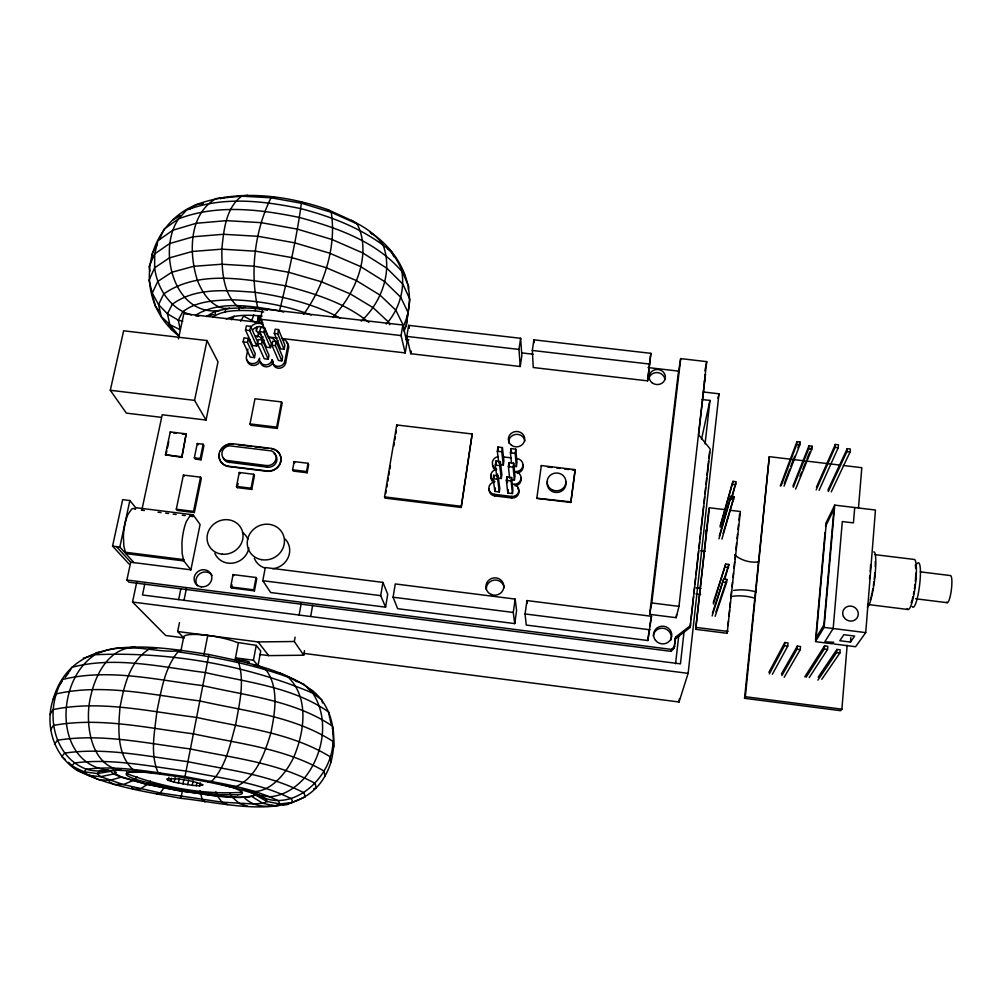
<?xml version="1.0" encoding="UTF-8"?>
<svg xmlns="http://www.w3.org/2000/svg" width="1002" height="1002" viewBox="0 0 1002 1002"><rect width="100%" height="100%" fill="white"/><g stroke="black" fill="none" stroke-linecap="round" stroke-linejoin="round"><path stroke-width="1.5" d="M570.814 502.453L575.186 469.637L541.33 465.554L536.809 498.307L570.814 502.453L575.186 469.637M834.24 644.023L855.595 646.728L865.728 632.613L875.46 510.031L834.729 505.121L825.873 523.182L825.598 526.3M854.719 507.526L853.428 522.894L842.306 521.554L833.176 628.517L824.746 641.869L833.752 642.257L832.712 643.835L815.415 641.643L824.107 627.377L834.729 505.121M840.227 465.116L769.298 456.674L744.549 698.294L840.64 710.694L841.88 709.166L847.153 645.288M858.463 508.202L861.808 467.696L843.308 465.492M850.46 642.069L854.643 636.07L843.834 634.704L839.814 640.716L850.46 642.069L850.823 637.673M817.895 680.158L836.645 652.565L836.921 649.421L840.164 649.835L839.901 652.978L821.79 679.293M806.159 677.214L824.27 649.02L824.546 645.864L827.815 646.277L827.539 649.434L809.19 677.602M828.328 491.519L846.953 451.589L847.204 448.671L850.347 449.034L850.097 451.965L831.247 491.869M815.553 640.09L825.047 532.538M816.192 489.928L835.054 447.38L835.317 444.45L838.461 444.825L838.211 447.756L819.11 490.291M781.898 675.586L797.003 649.246L797.291 646.102L800.535 646.515L800.247 649.647L784.153 677.289M772.367 674.296L787.747 646.102L788.035 642.958L784.791 642.545L768.897 672.329M793.296 487.26L808.689 448.783L808.952 445.865L812.083 446.241L811.82 449.159L795.638 489.039M781.097 485.82L796.665 444.575L796.941 441.644L800.072 442.02L799.796 444.938L784.027 486.17M769.336 673.908L784.491 645.689L784.791 642.545M744.549 698.294L745.338 696.716L769.298 456.674M724.884 509.642L709.391 507.763L708.777 510.118L695.676 629.319L727.176 633.302L727.502 630.195M727.991 625.549L728.467 620.889M728.955 616.243L729.606 610.03M729.919 606.936L730.408 602.277M730.896 597.63L731.535 591.418M732.024 586.771L732.512 582.112M733.001 577.465L733.477 572.806M733.965 568.159L734.616 561.959M734.929 558.853L735.418 554.194M735.906 549.547L736.545 543.347M737.034 538.688L737.522 534.041M738.011 529.382L738.487 524.735M738.975 520.076L739.626 513.876M727.176 633.302L740.365 511.521L729.531 510.206M718.998 538.8L730.934 496.291L734.103 496.679L721.928 539.164M720.238 527.215L732.976 481.348L736.157 481.724L731.911 498.007M712.146 615.942L723.657 579.068L726.863 579.469L726.538 582.55L715.127 616.318M713.411 604.031L725.724 564.063L728.942 564.464L724.709 579.344M695.676 629.319L709.391 507.763M303.706 653.379L679.03 702.001L679.381 698.908M116.47 546.604L130.698 562.21L126.903 580.008L129.007 582.2L671.014 651.338L674.133 648.294L675.198 638.975L690.102 627.465L690.616 622.806M690.954 619.687L693.547 596.378M693.885 593.272L694.574 587.059M694.925 583.953L695.613 577.728M695.964 574.622L698.544 551.313M698.895 548.207L699.584 541.994M699.922 538.888L700.611 532.663M700.962 529.557L703.542 506.248M703.892 503.142L704.581 496.929M704.92 493.811L705.608 487.598M705.959 484.492L706.648 478.28M706.999 475.161L708.539 461.183M708.89 458.077L709.579 451.852M690.102 627.465L710.23 449.071L698.619 434.755L705.483 374.247L704.857 377.328M679.03 702.001L688.123 673.357L718.985 393.799L703.467 391.982M678.98 606.373L706.723 361.634L680.684 358.616L677.966 375.562L649.672 614.351L676.175 617.683L678.98 606.373L651.776 602.953L649.672 614.351M674.133 648.294L675.699 637.009L690.679 625.436M675.573 663.725L678.717 635.844M684.09 631.323L680.458 663.863L142.484 594.988L144.726 584.316M705.082 443.823L709.942 400.437L702.177 399.535M676.175 617.683L676.525 614.589M647.593 380.86L650.874 353.343L533.878 339.828L532.325 350.462L533.264 367.521L647.593 380.86L650.874 353.343M651.776 602.953L680.684 358.616M647.868 640.528L651.513 616.293L526.964 600.574L525.073 613.95L526.25 625.06L647.868 640.528L649.071 630.283M402.629 327.591C420.377 292.86 401.163 252.066 370.189 232.351L372.268 234.468M408.365 289.415L408.741 286.422C401.489 271.241 398.132 255.26 383.165 245.239C370.853 226.715 347.481 219.087 328.18 209.744C286.146 195.127 238.576 188.952 195.991 204.746C142.484 227.091 132.627 300.487 178.92 335.983L169.814 324.648L161.309 316.619L158.554 304.583L152.266 293.11L148.985 280.209L154.646 267.81L154.721 253.882L157.94 240.693L172.858 230.209L196.179 223.296L226.352 220.653L261.008 222.644L297.306 229.12L332.176 239.553L362.799 252.967L386.847 268.223L402.804 284.042L409.906 299.272L406.236 325.75L404.082 331.036M514.74 623.595L513.262 612.447L515.166 599.083L395.276 583.941L393.085 597.217L397.644 608.69L514.74 623.595L516.594 610.531L515.166 599.083M507.801 492.984L506.373 480.346L506.874 476.965L511.596 477.566L512.924 490.266L512.435 493.548L507.801 492.984L508.29 489.677M512.435 493.548L511.108 480.922L511.596 477.566M511.321 479.72L514.402 480.096L513.124 467.195L513.713 463.2L508.991 462.623L508.402 466.619L509.63 478.104M513.312 466.193L516.381 466.569L515.153 453.38L515.767 449.172L511.058 448.608L510.431 452.816L511.483 463.074M514.402 480.096L514.978 476.175L513.713 463.2M516.381 466.569L516.994 462.436L515.767 449.172M520.238 366.507L518.973 349.422L520.627 338.3L408.653 325.362L406.774 336.409L410.782 353.731L520.238 366.507L521.854 355.622L520.627 338.3M499.297 491.944L499.785 488.6L498.169 475.862L493.723 475.299L493.184 478.743L494.913 491.418L499.297 491.944L497.656 479.294L498.169 475.862M496.979 477.979L501.288 478.505L501.877 474.585L500.311 461.571L495.902 461.045L495.301 465.041L496.792 476.551M500.399 464.64L503.305 464.991L503.918 460.857L502.403 447.568L497.944 447.03L497.318 451.238L498.758 462.987M497.18 476.676L497.568 474.071M501.288 478.505L499.71 465.579L500.311 461.571M503.305 464.991L501.764 451.777L502.403 447.568M461.183 507.45L472.167 433.991L396.754 424.961L384.555 496.892L384.956 498.094L461.183 507.45L472.167 433.991M494.913 491.418L495.439 488.037M385.582 607.162L387.724 594.211L382.927 582.387L265.292 567.533L262.812 580.697L270.665 592.533L385.582 607.162L380.71 595.651L382.927 582.387M385.732 493.51L386.258 490.454M386.772 487.398L387.286 484.342M387.812 481.298L388.325 478.242M388.839 475.186L389.365 472.13M389.878 469.074L390.392 466.018M393.761 446.166L394.287 443.109M394.801 440.053L395.314 436.997M395.84 433.941L396.354 430.898M410.782 353.731L411.233 351.038M281.875 338.526L405.209 352.917L406.975 342.596L402.879 325.024L262.537 308.816L260.457 319.262L267.421 335.545M405.209 352.917L401.063 335.57L402.879 325.024M259.581 654.431L268.699 655.609L303.706 655.22L304.52 650.711M310.745 616.005L312.649 605.358M303.706 655.22L294.312 641.505L295.102 637.134M299.084 615.203L301.276 603.129M333.841 747.141L332.551 726.212C294.588 700.448 246.567 695.739 202.792 685.618C156.75 679.97 108.617 668.146 62.675 679.456C44.727 708.915 51.428 756.022 86.435 769.223C98.046 772.955 109.744 769.398 121.605 770.425C142.785 771.615 163.827 774.421 184.769 777.752L208.93 654.519C244.588 662.097 282.84 668.66 312.699 690.904C333.553 707.475 337.323 737.685 330.973 762.109C310.232 827.827 230.322 803.266 180.911 798.331C145.628 791.718 109.155 786.583 76.803 770.112C53.407 755.27 44.576 724.96 53.194 699.12C73.071 630.709 156.187 646.503 208.93 654.519M307.126 472.769L306.549 471.516L308.065 463.287L294.15 461.596L292.609 469.813L293.21 471.065L307.126 472.769L308.641 464.552L308.065 463.287M256.249 645.376L260.745 651.075L258.015 665.716L253.456 660.205L256.249 645.376L236.81 642.332A30.699 5.924 10.1 0 0 203.945 634.98A30.699 5.924 10.1 0 0 183.729 636.959L180.986 650.561M180.911 798.331L182.276 791.229C206.349 793.509 231.875 801.199 255.698 795.187L267.158 801.525L279.846 803.98L292.834 802.389L291.494 798.819C258.817 782.387 221.492 778.379 186.059 771.064C149.223 766.342 111.673 758.076 74.474 762.985L71.806 765.979L83.905 771.778L88.151 775.36L100.726 776.675L123.246 784.566L160.22 792.945L222.056 802.176L253.393 803.98L262.875 803.291L274.736 805.971L279.846 803.98L278.456 800.848C249.385 786.595 216.407 782.938 184.994 776.537C152.442 772.329 119.313 765.165 86.435 769.223L83.905 771.778L97.194 773.582L110.771 771.302L113.351 770.05M254.433 590.854L256.775 578.542L256.074 577.503L233.078 574.597L230.685 586.909L231.449 587.923L254.433 590.854L253.731 589.84L256.074 577.503M649.684 625.974L651.513 616.293M277.291 428.455L276.665 427.128L281.499 401.927L254.971 398.771L250.012 423.921L250.713 425.261L277.291 428.455L282.113 403.318L281.499 401.927M235.007 660.343L238.326 643.046M199.611 785.869L203.093 784.842C191.758 780.42 178.844 778.015 166.72 779.017L168.236 780.358L174.185 782.186L192.246 785.355L199.611 785.869L200.212 782.812M281.85 360.87L282.614 356.925L276.214 341.632L272.744 341.231L271.93 345.239L278.431 360.457L281.85 360.87L275.425 345.665L276.214 341.632M284.092 349.26L284.894 345.101L278.569 329.595L275.174 329.207L274.323 333.428L280.76 348.871L284.092 349.26L277.742 333.829L278.569 329.595M247.92 349.034L246.392 356.649A6.776 6.162 -19.5 0 0 251.752 363.613A6.776 6.162 -19.5 0 0 259.581 358.202A6.488 5.912 -19 0 0 264.741 364.878A6.488 5.912 -19 0 0 272.218 359.68L273.045 361.572A6.438 5.887 -18.5 0 0 278.18 368.21A6.438 5.887 -18.5 0 0 285.608 363.05L284.831 361.171L287.774 345.89A6.262 5.699 -17.8 0 0 282.764 339.465M285.608 363.05L288.551 347.807A6.25 5.686 -17.9 0 0 286.447 342.521M187.687 784.766L188.589 780.195M192.246 785.355L193.135 780.783M231.449 587.923L232.038 584.855M251.752 489.427L251.051 488.212L253.756 474.272L239.253 472.493L236.51 486.421L237.249 487.636L251.752 489.427L254.458 475.512L253.756 474.272M196.304 785.731L196.906 782.675M178.356 783.138L179.258 778.554M203.832 655.346L207.752 635.418M237.249 487.636L238.063 483.465M182.965 784.015L183.854 779.443M268.235 359.217L268.999 355.322L262.299 340.016L258.228 339.54L257.439 343.511L264.252 358.754L268.235 359.217L261.509 343.987L262.299 340.016M270.502 347.669L271.317 343.523L264.678 327.98L260.62 327.504L259.781 331.737L266.532 347.206L270.502 347.669L263.839 332.213L264.678 327.98M254.47 357.651L255.247 353.706L248.245 338.375L243.949 337.862L243.135 341.882L250.262 357.163L254.47 357.651L247.444 342.383L248.245 338.375M256.762 346.066L257.589 341.92L250.663 326.351L246.367 325.85L245.515 330.071L252.567 345.565L256.762 346.066L249.811 330.572L250.663 326.351M261.459 322.657L262.048 319.625M170.741 781.247L171.342 778.178M174.185 782.186L175.1 777.602M212.787 316.97C225.137 309.104 240.994 310.457 255.059 310.795L255.56 308.278M257.051 323.233L258.566 315.592M257.339 323.183L258.867 315.517M260.67 334.843L256.374 331.136L256.988 328.092M258.741 323.446L260.269 315.78M168.236 780.358L168.85 777.289M704.882 370.84L706.723 361.634M704.356 381.775L704.769 379.72M193.198 514.828L200.087 524.497L190.906 569.837L183.792 560.932L182.151 553.48L181.926 543.159A22.595 5.937 -82.5 0 1 186.372 521.491L189.804 516.118L191.42 515.617L192.847 516.544L193.198 514.828L135.658 507.663L129.872 500.537L122.682 499.647L112.562 546.115L129.02 564.001M194.375 512.548L201.339 478.417L200.525 477.177L183.391 475.073L176.302 509.241L177.166 510.419L194.375 512.548L193.549 511.383L200.525 477.177M178.669 599.547L180.848 588.838M238.927 310.357L239.691 306.587M183.479 637.623L177.667 631.523L179.471 622.655M183.967 600.461L186.397 588.487M225.2 311.91L225.976 308.165M141.983 509.404L162.211 414.765L206.049 420.051L217.998 361.835L207.013 340.567L123.634 330.798L110.295 390.292L126.365 413.125L161.071 417.308M201.014 459.805L200.212 458.528L203.143 444.249L197.281 443.535L194.338 457.814L195.152 459.091L201.014 459.805L203.932 445.552L203.143 444.249M181.825 457.363L186.172 433.853L170.265 431.925L165.43 454.77L181.825 457.363L186.172 433.853M206.049 420.051L194.563 400.374L207.013 340.567M214.879 315.317L215.655 311.584M184.293 637.898L165.681 635.493L132.54 602.039L136.748 582.2M165.869 455.409L166.833 450.85M167.484 447.806L168.762 441.719M178.419 338.901L183.817 313.676L263 322.869M133.955 562.61L119.827 547.029L129.872 500.537M135.658 507.663L135.283 509.379L133.667 508.427L131.851 508.903L128.068 514.226A22.545 6.701 -82.4 0 0 123.409 535.807L123.822 546.128L125.789 553.605L183.792 560.932M701.513 439.352L709.942 400.437M717.958 398.295L718.985 393.799M671.014 651.338L671.503 649.421L674.647 646.365M675.198 638.975L675.699 637.009M195.528 315.242C220.528 299.899 252.228 306.336 279.508 310.883C288.376 274.849 296.617 238.413 301.627 201.665M720.112 525.925L732.976 481.348M719.298 536.02L730.934 496.291M731.786 496.579L735.718 483.214M723.106 533.427L734.103 496.679M713.249 602.653L725.724 564.063M712.447 613.074L723.657 579.068M724.045 579.294L728.942 564.464M257.364 322.757L251.803 320.565L253.731 314.791M715.929 611.971L726.863 579.469M257.251 337.135L259.155 331.474M780.295 485.932L796.941 441.644M784.29 483.427L789.726 469.149M790.816 466.293L794.636 456.298M797.905 447.731L800.072 442.02M792.983 485.945L808.952 445.865M799.947 476.288L801.675 471.992M802.84 469.136L805.721 461.972M806.886 459.116L809.766 451.965M810.931 449.096L812.083 446.241M816.442 487.185L835.317 444.45M159.456 239.516L164.052 229.157L178.632 218.787L186.535 210.119C223.12 196.004 263.488 200.888 300.951 208.666C330.109 216.344 358.779 227.128 383.165 245.239C392.997 271.73 381.236 302.642 361.221 321.128M827.928 490.153L847.204 448.671M152.266 293.11L157.727 281.487L171.755 272.268L193.649 266.319L221.956 264.215L254.483 266.231L288.576 272.256L321.392 281.762L350.287 293.912L373.107 307.664L388.363 321.905L389.753 324.635M165.53 785.593L160.22 792.945L156.851 794.06M156.938 244.701L152.141 253.794L152.792 256.725M781.422 673.97L797.291 646.102M53.194 699.12L56.225 693.898C103.444 683.164 152.58 695.137 199.774 700.924C244.663 711.157 293.611 715.891 333.002 741.417C332.388 778.504 289.916 817.018 254.733 793.108M69.601 671.29L71.944 667.269C115.568 655.859 161.547 667.169 205.36 672.555C247.056 682.299 292.997 686.921 328.806 712.134L329.671 718.033M240.58 321.241L243.649 316.068L251.803 320.565M50.1 714.489L53.068 709.591C100.425 699.834 149.323 711.57 196.542 717.394C241.495 727.452 290.154 732.174 330.071 756.698L330.973 762.109M804.781 676.851L824.546 645.864M50.551 729.894L53.444 725.423C99.774 716.906 147.244 728.078 193.336 733.815C237.274 743.421 284.468 748.081 323.959 771.014L324.974 775.999M818.158 677.214L836.921 649.421M231.575 319.801L234.18 316.118M54.534 744.273L57.364 740.29C101.54 733.076 146.517 743.434 190.367 748.932C232.301 757.913 276.99 762.434 315.066 783.351L316.194 787.873L313.726 788.85M59.594 684.842L62.362 681.185M65.13 677.515L68.825 672.63M150.363 781.034L147.369 784.453L140.48 788.824L134.205 789.338L131.575 787.672M404.232 327.955L406.236 325.75L407.952 312.336L400.775 297.293L384.705 281.637L360.495 266.519L329.708 253.193L294.638 242.822L258.165 236.322L223.333 234.28L193.048 236.798L169.664 243.561L154.721 253.882L148.96 266.795L149.949 271.129M386.246 324.047C398.896 309.994 404.971 290.129 401.815 271.392C375.9 241.206 336.672 227.742 299.46 217.472C259.906 209.305 217.309 204.057 178.632 218.787C156.775 250.412 174.586 317.459 220.29 310.395M303.543 314.39C323.734 286.785 336.885 246.429 331.174 212.274L328.18 209.744M137.299 777.026L132.665 780.758L123.246 784.566L114.353 784.453L109.168 781.811M332.914 317.02C354.833 294.325 372.519 254.257 357.138 223.922L351.602 220.265M258.14 326.514L256.424 327.779L256.374 331.136M190.067 208.967L195.991 204.746L203.368 203.506M172.595 220.077L180.373 215.543M116.37 772.492L113.627 773.957L100.726 776.675L97.194 773.582L99.561 771.402L108.466 770.075M117.948 769.912L114.165 771.427L115.268 773.744L121.017 776.7L144.15 783.614L177.066 790.378L211.572 795.375L239.39 797.379L248.496 797.066L253.456 795.838L253.807 793.772L249.41 790.966M181.926 650.386C163.576 653.467 143.95 646.515 125.05 648.219C109.894 646.415 97.444 654.644 83.341 658.151M274.034 196.693L271.016 197.782L241.67 196.179L216.006 198.596C188.626 214.453 188.839 253.343 197.344 280.159C202.404 293.11 211.51 307.526 226.765 308.729C240.292 307.426 254.02 307.627 267.371 310.219M226.176 318.924L233.316 316.607A53.92 19.677 12 0 1 262.161 316.144M220.265 198.734L224.461 197.444M245.352 306.913L242.409 307.777L236.61 305.648C222.131 291.068 221.956 268.436 221.83 249.16C223.772 230.685 225.563 208.203 241.67 196.179L247.607 195.265M182.276 791.229L147.369 784.453L121.142 777.189L109.656 780.42L98.609 779.681L88.752 775.06L93.211 776.425M142.96 770.951L139.967 771.778L132.965 769.599C116.395 753.955 118.274 728.254 119.989 707.437C123.985 686.182 129.621 661.195 149.323 649.008L156.675 647.893M213.413 314.59L206.274 316.494L214.441 311.722L229.546 308.102M242.196 792.269C203.794 794.949 163.526 787.472 127.542 773.92L126.74 771.991M184.769 777.752L207.715 781.923L211.635 781.372C226.239 766.392 230.022 744.348 235.608 724.909C239.127 704.631 244.864 682.951 238.676 662.673L235.545 659.942M96.092 652.678L99.023 652.34M279.921 805.145C267.346 807.224 253.644 807.474 244.112 797.404M135.182 647.204C105.861 647.68 92.259 680.909 88.965 705.796C86.335 730.095 92.522 766.229 121.605 770.425M515.642 471.641L516.969 471.516A6.914 6.526 -5.4 0 0 517.057 458.578M282.714 804.944L286.885 804.656L305.234 796.878L303.982 792.845C268.235 774.145 226.903 769.849 187.888 761.658C147.194 756.497 105.598 747.141 64.554 753.116L61.786 756.585L65.193 759.416M237.737 794.824L219.776 794.636A58.216 6.563 9.3 0 1 163.99 786.57L139.929 780.683A60.133 6.776 9.3 0 1 129.534 772.317L147.206 772.241A58.304 6.576 9.3 0 1 151.352 772.542M177.667 631.523L258.065 641.931L294.312 641.505M266.369 465.554L268.736 465.542A8.154 7.54 -22.5 0 0 271.542 450.925L229.333 445.79A8.154 7.502 -24.1 0 0 222.018 452.378A8.154 7.502 -24.1 0 0 226.414 460.381L266.369 465.554L267.221 467.183L269.588 467.17A8.129 7.528 -22.6 0 0 274.147 453.568M513.3 484.304L515.066 484.304A6.801 6.438 -5.7 0 0 516.869 471.955L515.166 471.529M207.715 781.923L228.644 786.445L235.883 786.62C256.65 777.464 264.553 753.354 270.803 733.289C274.949 712.66 279.395 687.923 265.931 669.749L259.668 666.23M271.329 805.445L274.348 805.52M276.69 672.755L279.495 672.856L304.132 684.416L312.762 693.108L322.03 700.097L322.494 702.953M195.841 316.006L198.822 316.156M532.325 350.462L649.547 364.052M260.457 319.262L401.063 335.57M406.774 336.409L518.973 349.422M405.835 339.453L408.941 339.816M522.28 352.967L533.139 354.232M648.031 367.571L679.093 371.178M245.515 330.071L249.811 330.572M259.781 331.737L263.839 332.213M274.323 333.428L277.742 333.829M267.997 336.91L277.253 337.987M257.439 343.511L261.509 343.987M243.135 341.882L247.444 342.383M835.054 447.38L838.211 447.756M796.665 444.575L799.796 444.938M846.953 451.589L850.097 451.965M808.689 448.783L811.82 449.159M110.295 390.292L194.563 400.374M497.318 451.238L501.764 451.777M510.431 452.816L515.153 453.38M250.012 423.921L276.665 427.128M732.662 484.329L735.844 484.717M503.255 456.912L510.92 457.839M547.518 466.932L552.127 467.483M556.736 468.047L559.805 468.41M564.414 468.974L569.023 469.525M572.104 469.9L575.173 470.264M495.301 465.041L499.71 465.579M508.402 466.619L513.124 467.195M730.621 499.284L733.777 499.66M173.584 432.939L176.477 433.29M182.251 433.991L185.145 434.342M271.93 345.239L275.425 345.665M233.103 443.786L271.091 448.395A12.112 11.21 -22.6 0 1 280.723 461.07A12.112 11.21 -22.6 0 1 266.77 470.89L228.631 466.231A12.112 11.147 -24.1 0 1 219.125 453.58A12.112 11.147 -24.1 0 1 233.103 443.786L233.316 444.149A12.099 11.147 -24.1 0 0 220.34 451.075M237.875 444.713L251.54 446.366M254.583 446.729L268.248 448.395M493.184 478.743L497.656 479.294M506.373 480.346L511.108 480.922M570.814 501.852L536.809 498.307M494.675 481.912A6.613 6.262 -7.5 0 0 494.537 494.349L511.521 496.428L511.684 497.981L494.75 495.915A6.588 6.25 -7.5 0 1 489.151 488.901M194.338 457.814L200.212 458.528M292.609 469.813L306.549 471.516M165.43 454.77L181.4 456.724M223.296 457.927A8.129 7.477 -24.1 0 0 227.379 462.022L267.221 467.183M219.35 453.919A12.099 11.147 -24.1 0 0 228.844 466.594L266.958 471.253A12.099 11.197 -22.6 0 0 280.898 461.434A12.099 11.197 -22.6 0 0 271.279 448.758L271.091 448.395M874.996 554.645L914.074 559.429A25.225 4.233 -83 0 1 915.064 587.598A25.225 4.233 -83 0 1 907.198 608.602M384.555 496.892L460.945 506.26M236.51 486.421L251.051 488.212M920.312 571.854L950.397 575.561A13.665 2.605 -83.1 0 1 951.224 590.854A13.665 2.605 -83.1 0 1 946.602 602.215M700.699 550.712L705.333 551.288M725.398 567.145L728.617 567.545M915.628 598.77L947.228 602.69M176.302 509.241L193.549 511.383M723.331 582.149L726.538 582.55M141.345 510.131L144.376 510.506M158.015 512.21L161.034 512.586M165.58 513.149L168.612 513.525M173.158 514.089L176.189 514.464M182.239 515.216L185.27 515.604M189.816 516.168L192.847 516.544M867.569 604.457L908.188 609.517M696.39 587.861L701.049 588.437M695.889 594.023L700.548 594.599M824.107 627.377L865.728 632.613M112.562 546.115L119.827 547.029M126.052 552.34L184.042 559.655M696.252 627.44L727.89 631.435M824.27 649.02L827.539 649.434M130.698 562.21L190.906 569.837M784.491 645.689L787.747 646.102M836.645 652.565L839.901 652.978M262.812 580.697L380.71 595.651M393.085 597.217L513.262 612.447M525.073 613.95L649.922 629.782M797.003 649.246L800.247 649.647M230.685 586.909L253.731 589.84M126.903 580.008L671.503 649.421M132.54 602.039L688.123 673.357M745.338 696.716L841.88 709.166M253.456 660.205L235.483 657.863L240.868 661.044M253.581 665.14L258.015 665.716M255.059 310.795L263.726 311.998M107.828 770.313C53.244 762.885 55.448 679.932 95.09 654.732C168.887 651.488 244.613 664.489 312.762 693.108C329.62 718.91 323.395 754.18 304.934 777.452C295.978 787.622 284.155 795.525 270.377 796.715C255.886 795.964 242.822 789.012 228.644 786.445M182.802 321.291L178.293 320.164L167.447 313.814L158.554 304.583L163.752 293.937C198.872 269.413 246.292 279.295 285.62 285.82C314.828 293.724 345.227 302.842 368.886 322.444M219.826 783.89L230.685 786.946A60.145 6.776 9.3 0 1 237.737 794.824M279.508 310.883L283.741 312.085M247.669 806.259L239.465 803.591L232.239 797.129L230.097 793.421M191.445 314.904C170.503 309.317 157.226 288.476 154.646 267.81L169.275 257.94L192.184 251.502L221.83 249.16L255.923 251.226L291.657 257.564L326.026 267.622L356.224 280.51L380.021 295.102L395.853 310.219L402.979 324.723M513.788 484.304L514.915 484.717A6.438 6.1 -6 0 1 511.521 496.428M311.234 315.091C285.783 305.284 258.516 300.663 231.299 299.761C214.616 300.487 196.517 301.076 182.752 311.785L178.293 320.164L180.247 329.721L169.814 324.648L167.447 313.814L172.306 304.27C195.703 287.035 226.953 290.405 254.295 292.233C283.992 296.667 313.876 303.781 340.417 318.235M87.424 774.508L76.803 770.112L68.499 762.284M121.142 777.189L113.627 773.957L110.771 771.302M227.679 804.619L222.056 802.176L217.334 795.939L215.843 791.805M357.138 223.922L331.174 212.274L301.677 203.293L271.016 197.782C254.771 230.535 249.899 271.317 257.564 307.05L260.207 308.967M161.585 774.283L158.053 772.504C149.799 753.316 154.796 731.41 156.876 711.395C161.309 691.004 164.341 668.522 177.905 651.851C215.317 657.049 252.654 664.326 288.25 677.189C309.38 697.981 304.395 732.212 293.786 757.049C285.332 775.46 264.603 799.796 242.309 788.85M307.689 688.349L312.699 690.904M252.141 796.765L262.875 803.291L267.158 801.525L265.793 798.782L254.408 792.77L255.698 795.187L253.594 793.008M387.661 248.571L391.381 251.226L393.886 256.65M176.127 332.664L171.417 329.17L168.461 323.821M293.686 679.318L297.005 681.823M734.666 554.908L737.159 556.799A29.91 28.219 16.9 0 0 758.251 561.947M204.984 801.913L202.254 799.821L200.024 790.816M158.955 310.733L155.323 306.199L152.241 294.137M258.065 641.931L268.699 655.609M233.078 574.597L233.829 575.636M401.965 270.953L404.545 274.661M183.391 475.073L184.23 476.313M170.265 431.925L170.703 432.588M197.281 443.535L198.095 444.838M228.656 460.958L229.608 462.586M239.253 472.493L239.979 473.733M294.15 461.596L294.751 462.861M287.774 345.89L288.551 347.807M396.754 424.961L397.13 426.313M330.046 719.436L331.524 725.072M332.276 727.89L333.39 732.111M408.653 325.362L409.317 328.293M494.537 494.349L494.75 495.915M493.723 475.299L494.099 478.129M495.902 461.045L496.266 463.939M497.944 447.03L498.307 449.986M506.874 476.965L507.5 482.613M508.991 462.623L509.442 466.957M511.058 448.608L511.496 453.029M526.964 600.574L527.24 603.429M533.878 339.828L534.028 342.709M541.33 465.554L541.368 466.193M706.297 535.131A14.742 13.953 14.5 0 1 706.686 529.094M705.922 536.546A14.692 13.915 14.6 0 1 706.711 529.382M873.794 551.914A27.755 3.983 -83 0 1 874.633 579.219A27.755 3.983 -83 0 1 867.269 606.999M870.6 564.64A27.743 3.895 -83 0 1 870.212 571.34M869.811 575.649A27.743 3.895 -83 0 1 869.486 578.567M915.327 565.028A22.382 3.757 -83 0 1 915.715 568.522M915.79 573.119A22.382 3.757 -83 0 1 915.302 581.398M914.989 584.341A22.382 3.757 -83 0 1 914.4 588.738M913.937 591.581A22.382 3.757 -83 0 1 913.411 594.311M912.86 596.841A22.382 3.757 -83 0 1 912.283 599.183M911.983 600.248A22.382 3.757 -83 0 1 911.169 602.753M917.231 563.675A22.395 3.82 -83 0 1 919.623 584.93A22.395 3.82 -83 0 1 912.196 606.46M875.272 561.433A25.188 3.62 -83 0 1 875.247 566.593M874.909 572.668A25.188 3.62 -83 0 1 874.258 579.231M873.919 581.874A25.188 3.62 -83 0 1 873.343 585.807M872.817 588.951A25.188 3.62 -83 0 1 872.254 591.932M871.953 593.322A25.188 3.62 -83 0 1 871.339 595.965M871.039 597.167A25.188 3.62 -83 0 1 870.212 599.985M731.447 596.403A52.167 50 24.6 0 1 755.02 598.294M733.602 590.416A52.868 50.626 24.2 0 1 756.335 591.969M155.824 772.943A58.304 6.576 9.3 0 1 160.483 773.431M247.632 662.773A5.123 0.952 9.8 0 0 247.694 661.333A5.123 0.952 9.8 0 0 240.154 660.255L239.566 660.381A5.123 0.952 9.8 0 0 239.378 660.844M648.808 379.144A8.104 7.515 4.7 0 1 664.865 379.057M653.254 635.744A9.093 8.793 16.7 0 1 664.526 628.517A9.093 8.793 16.7 0 1 670.651 640.453M197.381 585.744A9.005 8.392 -31.8 0 1 199.786 573.733A9.005 8.392 -31.8 0 1 212.048 575.286M508.69 443.009A8.154 7.665 -5.2 0 1 515.767 434.392A8.154 7.665 -5.2 0 1 524.873 440.943M486.333 589.602A8.943 8.63 -10 0 1 494.374 580.095A8.943 8.63 -10 0 1 504.119 587.748M252.542 330.034A8.53 7.74 -18.5 0 1 264.353 327.792M522.643 464.164A6.889 6.5 -5.4 0 1 517.12 473.132M517.683 488.199A6.425 6.087 -6 0 1 511.684 497.981M496.516 469.036A6.901 6.513 -6.8 0 1 498.382 456.549M494.725 481.486A6.626 6.262 -7.2 0 1 496.529 469.487M520.677 477.027A6.789 6.425 -5.7 0 1 515.228 485.882M495.176 469.825A6.889 6.5 -6.8 0 1 492.596 465.517M493.46 482.263A6.601 6.25 -7.2 0 1 491.468 474.923M249.435 341.406A6.751 6.125 -18.9 0 1 249.986 339.841M255.497 336.046A6.751 6.125 -18.9 0 1 262.687 341.331L262.749 342.521L263.125 341.406A6.638 6.037 -18.4 0 1 264.065 340.029M276.038 343.01A6.262 5.699 -17.8 0 1 278.118 340.63M268.536 337.674A6.638 6.037 -18.4 0 1 275.262 341.331M261.209 339.177A6.738 6.112 -18.9 0 1 263.163 341.695M259.894 361.659A6.764 6.15 -19.5 0 1 247.181 360.156M273.045 361.572A6.463 5.887 -19 0 1 260.345 361.634M284.831 361.171A6.463 5.899 -18.4 0 1 277.379 366.344A6.463 5.899 -18.4 0 1 272.218 359.68M248.859 547.856A17.948 16.721 -28.8 0 1 233.241 563.049A17.948 16.721 -28.8 0 1 214.866 553.267M242.471 532.4A17.948 16.721 -28.8 0 1 247.87 539.176M285.269 539.114A18.499 17.347 -27.3 0 1 288.338 557.137A18.499 17.347 -27.3 0 1 272.845 568.748M265.38 568.184A18.499 17.347 -27.3 0 1 254.333 558.314M565.629 481.21A9.394 8.893 -1.7 0 1 556.611 492.496A9.394 8.893 -1.7 0 1 547.493 481.348M263.175 336.948A8.567 7.766 -18.5 0 1 261.272 338.1M251.089 326.79A8.567 7.766 -18.5 0 1 262.962 324.535M826.074 525.286L816.154 637.71L823.894 624.91L833.952 509.279L826.074 525.286M843.446 616.468A7.903 7.427 27.2 0 0 856.923 618.146A7.903 7.427 27.2 0 0 851.099 606.11A7.903 7.427 27.2 0 0 843.446 616.468M551.877 489.677A9.419 8.918 -1.7 0 0 565.942 481.824A9.419 8.918 -1.7 0 0 551.776 474.234A9.419 8.918 -1.7 0 0 551.877 489.677M222.281 554.194A18.287 17.009 -28.5 0 0 241.845 529.745A18.287 17.009 -28.5 0 0 211.021 526.952A18.287 17.009 -28.5 0 0 222.281 554.194M261.284 559.63A18.85 17.635 -27 0 0 283.754 536.295A18.85 17.635 -27 0 0 252.517 530.308A18.85 17.635 -27 0 0 261.284 559.63M201.277 586.846A9.056 8.429 -31.8 0 0 211.372 574.998A9.056 8.429 -31.8 0 0 196.267 573.094A9.056 8.429 -31.8 0 0 201.277 586.846M491.155 594.449A8.98 8.667 -10 0 0 503.806 585.556A8.98 8.667 -10 0 0 489.652 579.507A8.98 8.667 -10 0 0 491.155 594.449M511.508 445.314A8.191 7.703 -5.2 0 0 524.647 440.128A8.191 7.703 -5.2 0 0 513.437 432.075A8.191 7.703 -5.2 0 0 511.508 445.314M652.427 383.04A8.141 7.54 4.6 0 0 665.353 377.942A8.141 7.54 4.6 0 0 653.993 370.064A8.141 7.54 4.6 0 0 652.427 383.04M655.508 640.353A9.131 8.83 16.6 0 0 671.14 638.499A9.131 8.83 16.6 0 0 661.433 626.225A9.131 8.83 16.6 0 0 655.508 640.353"/></g></svg>
